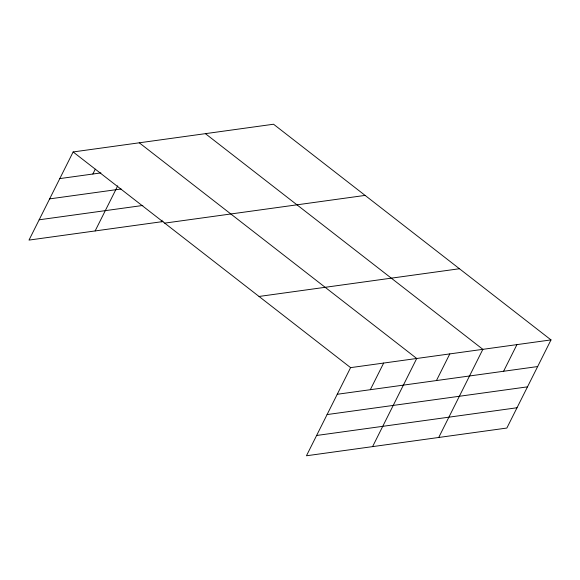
<?xml version="1.0" encoding="UTF-8"?>
<svg xmlns="http://www.w3.org/2000/svg" width="580" height="580" viewBox="0 0 580 580"><rect width="100%" height="100%" fill="white"/><g stroke="black" fill="none" stroke-linecap="round" stroke-linejoin="round"><path stroke-width="0.87" d="M551 339.909L350.595 367.633L306.457 455.771L506.862 428.047L551 339.909L273.543 124.229L73.138 151.953L29 240.091L163.06 221.545M92.858 174.022L95.287 169.179M95.135 230.942L117.718 185.839M161.269 221.792L162.052 220.233M370.315 389.702L383.663 363.058M372.592 446.622L416.73 358.483L139.272 142.803M436.45 380.552L449.797 353.909M438.726 437.472L482.864 349.334L205.407 133.654M503.592 371.265L516.932 344.621M59.791 178.596L100.906 172.912M49.633 198.889L121.126 189M39.165 219.798L142.832 205.458M164.698 223.126L365.103 195.402M259.028 296.46L459.44 268.736M337.248 394.277L537.66 366.553M327.091 414.57L527.495 386.846M316.615 435.478L517.026 407.754M73.138 151.953L350.595 367.633"/></g></svg>
